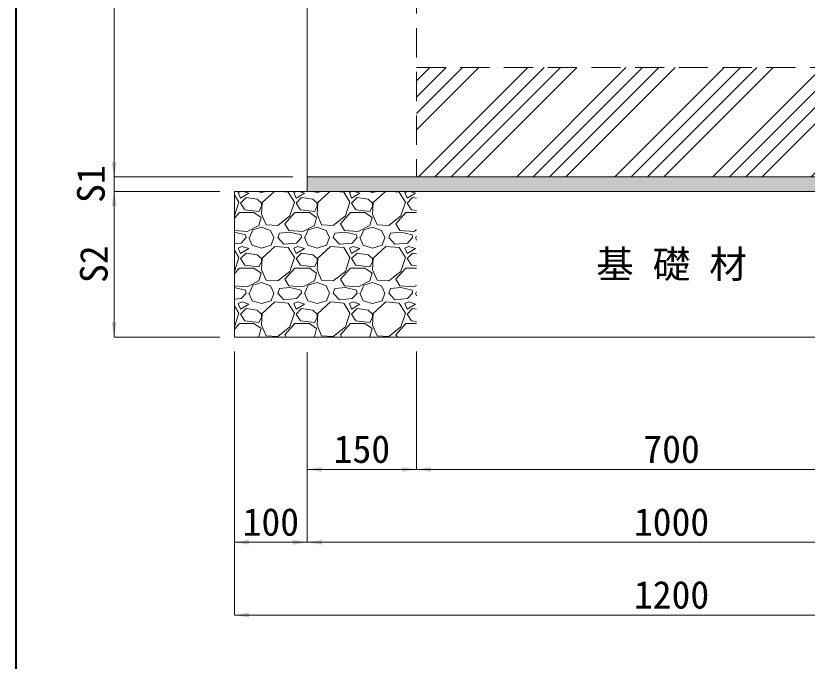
# Model space of a CAD drawing. Units: millimetres at full size. Extents: x 77366 to 106166, y -28085 to 6898.
# Drawn here: x 95666 to 96752, y -18294 to -17408 of the extents above; entities that cross this region are included whole.
import ezdxf
from ezdxf.enums import TextEntityAlignment as Align

# ---------------------------------------------------------------- set-up
doc = ezdxf.new("R2010")
doc.units = ezdxf.units.MM
doc.header["$LTSCALE"] = 50
doc.linetypes.add('USER2', pattern=[1.2, 0.8, -0.4])
for name, color, linetype, lineweight in [('ハッチング', 7, 'Continuous', 9), ('受枠', 3, 'USER2', 9), ('図枠', 7, 'Continuous', 5), ('基礎', 7, 'Continuous', 5), ('寸法線', 7, 'Continuous', 13), ('本体', 2, 'Continuous', 20)]:
    doc.layers.add(name, color=color, linetype=linetype, lineweight=lineweight)
doc.layers.add('モルタル', color=7, linetype='Continuous')
doc.layers.add('文字', color=7, linetype='Continuous')
doc.styles.add('ＭＳ ゴシック', font='')
doc.styles.get('ＭＳ ゴシック').set_extended_font_data('MS Gothic')

# ---------------------------------------------------------------- blocks, each defined once
blk = doc.blocks.new('filled_arrow')
at = {"color": 0, "linetype": 'Continuous', "lineweight": -2}
blk.add_solid([(7.5, 1.25), (0, 0), (7.5, -1.25)], dxfattribs=at)

msp = doc.modelspace()

# ---------------------------------------------------------------- hatches: boundary and pattern name
at = {"layer": 'ハッチング'}
h = msp.add_hatch(dxfattribs=at)
h.set_pattern_fill('USER', color=256, style=0, pattern_type=2)
h.set_pattern_definition([(45, (17075, -20395.69), (-67.35192, 67.35192), []), (45, (17097.45, -20395.69), (-67.35192, 67.35192), []), (45, (17119.9, -20395.69), (-67.35192, 67.35192), []), (45, (17142.35, -20395.69), (-67.35192, 67.35192), [])])
h.paths.add_polyline_path([(96215.8, -17479.22), (96215.8, -17629.22), (96915.8, -17629.22), (96915.8, -17479.22)])
at = {"layer": 'モルタル'}
msp.add_hatch(color=256, dxfattribs=at).paths.add_polyline_path([(97065.8, -17649.22), (97065.8, -17629.22), (96065.8, -17629.22), (96065.8, -17649.22)])

# ---------------------------------------------------------------- linework, layer by layer
at = {"layer": '受枠', "linetype": 'Continuous', "lineweight": 20}
msp.add_line((95965.8, -17649.22), (95965.8, -17849.22), dxfattribs=at)
at = {"layer": '図枠', "lineweight": 40}
msp.add_line((95665.8, -15405.36), (95665.8, -20945.36), dxfattribs=at)
at = {"layer": '基礎', "color": 3, "lineweight": 20}
for p, q in [((95965.8, -17649.22), (97165.8, -17649.22)), ((95965.8, -17849.22), (97165.8, -17849.22))]:
    msp.add_line(p, q, dxfattribs=at)
at = {"layer": '基礎'}
for p, q in [((95975.11, -17649.22), (95971.15, -17650.92)), ((95985.62, -17651.69), (95978.24, -17649.22)), ((95997.37, -17649.22), (96003.15, -17650.92)), ((96003.15, -17650.92), (96008.93, -17649.22)), ((96020.8, -17649.22), (96003.91, -17664.64)), ((96039.73, -17650.16), (96028.47, -17649.22)), ((96051.31, -17649.22), (96047.35, -17650.92)), ((96061.82, -17651.69), (96054.44, -17649.22)), ((96073.57, -17649.22), (96079.35, -17650.92)), ((96079.35, -17650.92), (96085.13, -17649.22)), ((96097, -17649.22), (96080.11, -17664.64)), ((96115.93, -17650.16), (96104.67, -17649.22)), ((96127.51, -17649.22), (96123.55, -17650.92)), ((96138.02, -17651.69), (96130.64, -17649.22)), ((96149.77, -17649.22), (96155.55, -17650.92)), ((96155.55, -17650.92), (96161.33, -17649.22)), ((96173.2, -17649.22), (96156.31, -17664.64)), ((96192.13, -17650.16), (96180.87, -17649.22)), ((96203.71, -17649.22), (96199.75, -17650.92)), ((96214.22, -17651.69), (96206.84, -17649.22)), ((95971.91, -17663.88), (95965.8, -17653.88)), ((95971.15, -17650.92), (95974.19, -17658.54)), ((95974.19, -17658.54), (95985.62, -17651.69)), ((95981.81, -17657.78), (95974.19, -17665.4)), ((95997.05, -17660.07), (95981.81, -17657.78)), ((96003.15, -17665.4), (95997.05, -17660.07)), ((96048.11, -17663.88), (96039.73, -17650.16)), ((96047.35, -17650.92), (96050.39, -17658.54)), ((96050.39, -17658.54), (96061.82, -17651.69)), ((96058.01, -17657.78), (96050.39, -17665.4)), ((96073.25, -17660.07), (96058.01, -17657.78)), ((96079.35, -17665.4), (96073.25, -17660.07)), ((96124.31, -17663.88), (96115.93, -17650.16)), ((96123.55, -17650.92), (96126.59, -17658.54)), ((96126.59, -17658.54), (96138.02, -17651.69)), ((96134.21, -17657.78), (96126.59, -17665.4)), ((96149.45, -17660.07), (96134.21, -17657.78)), ((96155.55, -17665.4), (96149.45, -17660.07)), ((96200.51, -17663.88), (96192.13, -17650.16)), ((96199.75, -17650.92), (96202.79, -17658.54)), ((96202.79, -17658.54), (96214.22, -17651.69)), ((96210.41, -17657.78), (96202.79, -17665.4)), ((96215.8, -17658.59), (96210.41, -17657.78)), ((95965.81, -17682.93), (95971.91, -17663.88)), ((95974.19, -17665.4), (95980.29, -17674.55)), ((95999.34, -17676.83), (96003.15, -17669.97)), ((96003.91, -17664.64), (96003.15, -17680.64)), ((96003.15, -17669.97), (96003.15, -17665.4)), ((96042.01, -17682.93), (96048.11, -17663.88)), ((96050.39, -17665.4), (96056.49, -17674.55)), ((96075.54, -17676.83), (96079.35, -17669.97)), ((96080.11, -17664.64), (96079.35, -17680.64)), ((96079.35, -17669.97), (96079.35, -17665.4)), ((96118.21, -17682.93), (96124.31, -17663.88)), ((96126.59, -17665.4), (96132.69, -17674.55)), ((96151.74, -17676.83), (96155.55, -17669.97)), ((96156.31, -17664.64), (96155.55, -17680.64)), ((96155.55, -17669.97), (96155.55, -17665.4)), ((96194.41, -17682.93), (96200.51, -17663.88)), ((96202.79, -17665.4), (96208.89, -17674.55)), ((95965.8, -17685.99), (95972.67, -17678.36)), ((95972.67, -17678.36), (95992.48, -17678.36)), ((95980.29, -17674.55), (95999.34, -17676.83)), ((95992.48, -17678.36), (96002.39, -17685.21)), ((96003.15, -17680.64), (96009.25, -17695.12)), ((96035.15, -17693.6), (96048.87, -17678.36)), ((96048.87, -17678.36), (96068.68, -17678.36)), ((96056.49, -17674.55), (96075.54, -17676.83)), ((96068.68, -17678.36), (96078.59, -17685.21)), ((96079.35, -17680.64), (96085.45, -17695.12)), ((96111.35, -17693.6), (96125.07, -17678.36)), ((96125.07, -17678.36), (96144.88, -17678.36)), ((96132.69, -17674.55), (96151.74, -17676.83)), ((96144.88, -17678.36), (96154.79, -17685.21)), ((96155.55, -17680.64), (96161.65, -17695.12)), ((96187.55, -17693.6), (96201.27, -17678.36)), ((96201.27, -17678.36), (96215.8, -17678.36)), ((96208.89, -17674.55), (96215.8, -17675.37)), ((95965.8, -17682.94), (95965.81, -17682.93)), ((96002.39, -17685.21), (95999.34, -17695.88)), ((96025.25, -17695.88), (96042.01, -17682.93)), ((96078.59, -17685.21), (96075.54, -17695.88)), ((96101.45, -17695.88), (96118.21, -17682.93)), ((96154.79, -17685.21), (96151.74, -17695.88)), ((96177.65, -17695.88), (96194.41, -17682.93)), ((95983.34, -17704.26), (95965.8, -17702.86)), ((95999.34, -17695.88), (95983.34, -17704.26)), ((95986.39, -17712.65), (95990.96, -17701.98)), ((95990.96, -17701.98), (96003.15, -17698.17)), ((96003.15, -17698.17), (96015.34, -17702.74)), ((96009.25, -17695.12), (96025.25, -17695.88)), ((96015.34, -17702.74), (96019.91, -17712.65)), ((96040.49, -17702.74), (96035.15, -17693.6)), ((96059.54, -17704.26), (96040.49, -17702.74)), ((96075.54, -17695.88), (96059.54, -17704.26)), ((96062.59, -17712.65), (96067.16, -17701.98)), ((96067.16, -17701.98), (96079.35, -17698.17)), ((96079.35, -17698.17), (96091.54, -17702.74)), ((96085.45, -17695.12), (96101.45, -17695.88)), ((96091.54, -17702.74), (96096.11, -17712.65)), ((96116.69, -17702.74), (96111.35, -17693.6)), ((96135.74, -17704.26), (96116.69, -17702.74)), ((96151.74, -17695.88), (96135.74, -17704.26)), ((96138.79, -17712.65), (96143.36, -17701.98)), ((96143.36, -17701.98), (96155.55, -17698.17)), ((96155.55, -17698.17), (96167.74, -17702.74)), ((96161.65, -17695.12), (96177.65, -17695.88)), ((96167.74, -17702.74), (96172.31, -17712.65)), ((96192.89, -17702.74), (96187.55, -17693.6)), ((96211.94, -17704.26), (96192.89, -17702.74)), ((96215.8, -17702.24), (96211.94, -17704.26)), ((95965.81, -17705.03), (95965.8, -17705.03)), ((95981.05, -17708.84), (95965.81, -17705.03)), ((95981.81, -17712.65), (95974.96, -17720.27)), ((95981.81, -17712.65), (95981.05, -17708.84)), ((95985.62, -17712.65), (95990.2, -17723.31)), ((96016.1, -17723.31), (96019.91, -17712.65)), ((96025.25, -17712.65), (96027.53, -17706.55)), ((96033.63, -17721.79), (96025.25, -17712.65)), ((96042.01, -17705.03), (96027.53, -17706.55)), ((96057.25, -17708.84), (96042.01, -17705.03)), ((96058.01, -17712.65), (96051.16, -17720.27)), ((96058.01, -17712.65), (96057.25, -17708.84)), ((96061.82, -17712.65), (96066.4, -17723.31)), ((96092.3, -17723.31), (96096.11, -17712.65)), ((96101.45, -17712.65), (96103.73, -17706.55)), ((96109.83, -17721.79), (96101.45, -17712.65)), ((96118.21, -17705.03), (96103.73, -17706.55)), ((96133.45, -17708.84), (96118.21, -17705.03)), ((96134.21, -17712.65), (96127.36, -17720.27)), ((96134.21, -17712.65), (96133.45, -17708.84)), ((96138.02, -17712.65), (96142.6, -17723.31)), ((96168.5, -17723.31), (96172.31, -17712.65)), ((96177.65, -17712.65), (96179.93, -17706.55)), ((96186.03, -17721.79), (96177.65, -17712.65)), ((96194.41, -17705.03), (96179.93, -17706.55)), ((96209.65, -17708.84), (96194.41, -17705.03)), ((96210.41, -17712.65), (96203.56, -17720.27)), ((96210.41, -17712.65), (96209.65, -17708.84)), ((96214.22, -17712.65), (96215.8, -17716.32)), ((96214.99, -17712.65), (96215.8, -17710.75)), ((95974.96, -17720.27), (95965.8, -17721.06)), ((95976.48, -17724.84), (95971.15, -17727.12)), ((95985.62, -17727.89), (95976.48, -17724.84)), ((95990.2, -17723.31), (96003.15, -17727.12)), ((96003.15, -17727.12), (96016.1, -17723.31)), ((96021.44, -17724.84), (96003.91, -17740.84)), ((96039.73, -17726.36), (96021.44, -17724.84)), ((96051.16, -17720.27), (96033.63, -17721.79)), ((96052.68, -17724.84), (96047.35, -17727.12)), ((96061.82, -17727.89), (96052.68, -17724.84)), ((96066.4, -17723.31), (96079.35, -17727.12)), ((96079.35, -17727.12), (96092.3, -17723.31)), ((96097.64, -17724.84), (96080.11, -17740.84)), ((96115.93, -17726.36), (96097.64, -17724.84)), ((96127.36, -17720.27), (96109.83, -17721.79)), ((96128.88, -17724.84), (96123.55, -17727.12)), ((96138.02, -17727.89), (96128.88, -17724.84)), ((96142.6, -17723.31), (96155.55, -17727.12)), ((96155.55, -17727.12), (96168.5, -17723.31)), ((96173.84, -17724.84), (96156.31, -17740.84)), ((96192.13, -17726.36), (96173.84, -17724.84)), ((96203.56, -17720.27), (96186.03, -17721.79)), ((96205.08, -17724.84), (96199.75, -17727.12)), ((96214.22, -17727.89), (96205.08, -17724.84)), ((95971.91, -17740.08), (95965.8, -17730.08)), ((95971.15, -17727.12), (95974.19, -17734.74)), ((95974.19, -17734.74), (95985.62, -17727.89)), ((95981.81, -17733.98), (95974.19, -17741.6)), ((95997.05, -17736.27), (95981.81, -17733.98)), ((96003.15, -17741.6), (95997.05, -17736.27)), ((96048.11, -17740.08), (96039.73, -17726.36)), ((96047.35, -17727.12), (96050.39, -17734.74)), ((96050.39, -17734.74), (96061.82, -17727.89)), ((96058.01, -17733.98), (96050.39, -17741.6)), ((96073.25, -17736.27), (96058.01, -17733.98)), ((96079.35, -17741.6), (96073.25, -17736.27)), ((96124.31, -17740.08), (96115.93, -17726.36)), ((96123.55, -17727.12), (96126.59, -17734.74)), ((96126.59, -17734.74), (96138.02, -17727.89)), ((96134.21, -17733.98), (96126.59, -17741.6)), ((96149.45, -17736.27), (96134.21, -17733.98)), ((96155.55, -17741.6), (96149.45, -17736.27)), ((96200.51, -17740.08), (96192.13, -17726.36)), ((96199.75, -17727.12), (96202.79, -17734.74)), ((96202.79, -17734.74), (96214.22, -17727.89)), ((96210.41, -17733.98), (96202.79, -17741.6)), ((96215.8, -17734.79), (96210.41, -17733.98)), ((95965.81, -17759.13), (95971.91, -17740.08)), ((95974.19, -17741.6), (95980.29, -17750.75)), ((95999.34, -17753.03), (96003.15, -17746.17)), ((96003.91, -17740.84), (96003.15, -17756.84)), ((96003.15, -17746.17), (96003.15, -17741.6)), ((96042.01, -17759.13), (96048.11, -17740.08)), ((96050.39, -17741.6), (96056.49, -17750.75)), ((96075.54, -17753.03), (96079.35, -17746.17)), ((96080.11, -17740.84), (96079.35, -17756.84)), ((96079.35, -17746.17), (96079.35, -17741.6)), ((96118.21, -17759.13), (96124.31, -17740.08)), ((96126.59, -17741.6), (96132.69, -17750.75)), ((96151.74, -17753.03), (96155.55, -17746.17)), ((96156.31, -17740.84), (96155.55, -17756.84)), ((96155.55, -17746.17), (96155.55, -17741.6)), ((96194.41, -17759.13), (96200.51, -17740.08)), ((96202.79, -17741.6), (96208.89, -17750.75)), ((95965.8, -17762.19), (95972.67, -17754.56)), ((95972.67, -17754.56), (95992.48, -17754.56)), ((95980.29, -17750.75), (95999.34, -17753.03)), ((95992.48, -17754.56), (96002.39, -17761.41)), ((96003.15, -17756.84), (96009.25, -17771.32)), ((96035.15, -17769.8), (96048.87, -17754.56)), ((96048.87, -17754.56), (96068.68, -17754.56)), ((96056.49, -17750.75), (96075.54, -17753.03)), ((96068.68, -17754.56), (96078.59, -17761.41)), ((96079.35, -17756.84), (96085.45, -17771.32)), ((96111.35, -17769.8), (96125.07, -17754.56)), ((96125.07, -17754.56), (96144.88, -17754.56)), ((96132.69, -17750.75), (96151.74, -17753.03)), ((96144.88, -17754.56), (96154.79, -17761.41)), ((96155.55, -17756.84), (96161.65, -17771.32)), ((96187.55, -17769.8), (96201.27, -17754.56)), ((96201.27, -17754.56), (96215.8, -17754.56)), ((96208.89, -17750.75), (96215.8, -17751.57)), ((95965.8, -17759.14), (95965.81, -17759.13)), ((96002.39, -17761.41), (95999.34, -17772.08)), ((96025.25, -17772.08), (96042.01, -17759.13)), ((96078.59, -17761.41), (96075.54, -17772.08)), ((96101.45, -17772.08), (96118.21, -17759.13)), ((96154.79, -17761.41), (96151.74, -17772.08)), ((96177.65, -17772.08), (96194.41, -17759.13)), ((95983.34, -17780.46), (95965.8, -17779.06)), ((95999.34, -17772.08), (95983.34, -17780.46)), ((95986.39, -17788.85), (95990.96, -17778.18)), ((95990.96, -17778.18), (96003.15, -17774.37)), ((96003.15, -17774.37), (96015.34, -17778.94)), ((96009.25, -17771.32), (96025.25, -17772.08)), ((96015.34, -17778.94), (96019.91, -17788.85)), ((96040.49, -17778.94), (96035.15, -17769.8)), ((96059.54, -17780.46), (96040.49, -17778.94)), ((96075.54, -17772.08), (96059.54, -17780.46)), ((96062.59, -17788.85), (96067.16, -17778.18)), ((96067.16, -17778.18), (96079.35, -17774.37)), ((96079.35, -17774.37), (96091.54, -17778.94)), ((96085.45, -17771.32), (96101.45, -17772.08)), ((96091.54, -17778.94), (96096.11, -17788.85)), ((96116.69, -17778.94), (96111.35, -17769.8)), ((96135.74, -17780.46), (96116.69, -17778.94)), ((96151.74, -17772.08), (96135.74, -17780.46)), ((96138.79, -17788.85), (96143.36, -17778.18)), ((96143.36, -17778.18), (96155.55, -17774.37)), ((96155.55, -17774.37), (96167.74, -17778.94)), ((96161.65, -17771.32), (96177.65, -17772.08)), ((96167.74, -17778.94), (96172.31, -17788.85)), ((96192.89, -17778.94), (96187.55, -17769.8)), ((96211.94, -17780.46), (96192.89, -17778.94)), ((96215.8, -17778.44), (96211.94, -17780.46)), ((95965.81, -17781.23), (95965.8, -17781.23)), ((95981.05, -17785.04), (95965.81, -17781.23)), ((95981.81, -17788.85), (95974.96, -17796.47)), ((95981.81, -17788.85), (95981.05, -17785.04)), ((95985.62, -17788.85), (95990.2, -17799.51)), ((96016.1, -17799.51), (96019.91, -17788.85)), ((96025.25, -17788.85), (96027.53, -17782.75)), ((96033.63, -17797.99), (96025.25, -17788.85)), ((96042.01, -17781.23), (96027.53, -17782.75)), ((96057.25, -17785.04), (96042.01, -17781.23)), ((96058.01, -17788.85), (96051.16, -17796.47)), ((96058.01, -17788.85), (96057.25, -17785.04)), ((96061.82, -17788.85), (96066.4, -17799.51)), ((96092.3, -17799.51), (96096.11, -17788.85)), ((96101.45, -17788.85), (96103.73, -17782.75)), ((96109.83, -17797.99), (96101.45, -17788.85)), ((96118.21, -17781.23), (96103.73, -17782.75)), ((96133.45, -17785.04), (96118.21, -17781.23)), ((96134.21, -17788.85), (96127.36, -17796.47)), ((96134.21, -17788.85), (96133.45, -17785.04)), ((96138.02, -17788.85), (96142.6, -17799.51)), ((96168.5, -17799.51), (96172.31, -17788.85)), ((96177.65, -17788.85), (96179.93, -17782.75)), ((96186.03, -17797.99), (96177.65, -17788.85)), ((96194.41, -17781.23), (96179.93, -17782.75)), ((96209.65, -17785.04), (96194.41, -17781.23)), ((96210.41, -17788.85), (96203.56, -17796.47)), ((96210.41, -17788.85), (96209.65, -17785.04)), ((96214.22, -17788.85), (96215.8, -17792.52)), ((96214.99, -17788.85), (96215.8, -17786.95)), ((95974.96, -17796.47), (95965.8, -17797.26)), ((95976.48, -17801.04), (95971.15, -17803.32)), ((95985.62, -17804.09), (95976.48, -17801.04)), ((95990.2, -17799.51), (96003.15, -17803.32)), ((96003.15, -17803.32), (96016.1, -17799.51)), ((96021.44, -17801.04), (96003.91, -17817.04)), ((96039.73, -17802.56), (96021.44, -17801.04)), ((96051.16, -17796.47), (96033.63, -17797.99)), ((96052.68, -17801.04), (96047.35, -17803.32)), ((96061.82, -17804.09), (96052.68, -17801.04)), ((96066.4, -17799.51), (96079.35, -17803.32)), ((96079.35, -17803.32), (96092.3, -17799.51)), ((96097.64, -17801.04), (96080.11, -17817.04)), ((96115.93, -17802.56), (96097.64, -17801.04)), ((96127.36, -17796.47), (96109.83, -17797.99)), ((96128.88, -17801.04), (96123.55, -17803.32)), ((96138.02, -17804.09), (96128.88, -17801.04)), ((96142.6, -17799.51), (96155.55, -17803.32)), ((96155.55, -17803.32), (96168.5, -17799.51)), ((96173.84, -17801.04), (96156.31, -17817.04)), ((96192.13, -17802.56), (96173.84, -17801.04)), ((96203.56, -17796.47), (96186.03, -17797.99)), ((96205.08, -17801.04), (96199.75, -17803.32)), ((96214.22, -17804.09), (96205.08, -17801.04)), ((95971.91, -17816.28), (95965.8, -17806.28)), ((95971.15, -17803.32), (95974.19, -17810.94)), ((95974.19, -17810.94), (95985.62, -17804.09)), ((95981.81, -17810.18), (95974.19, -17817.8)), ((95997.05, -17812.47), (95981.81, -17810.18)), ((96003.15, -17817.8), (95997.05, -17812.47)), ((96048.11, -17816.28), (96039.73, -17802.56)), ((96047.35, -17803.32), (96050.39, -17810.94)), ((96050.39, -17810.94), (96061.82, -17804.09)), ((96058.01, -17810.18), (96050.39, -17817.8)), ((96073.25, -17812.47), (96058.01, -17810.18)), ((96079.35, -17817.8), (96073.25, -17812.47)), ((96124.31, -17816.28), (96115.93, -17802.56)), ((96123.55, -17803.32), (96126.59, -17810.94)), ((96126.59, -17810.94), (96138.02, -17804.09)), ((96134.21, -17810.18), (96126.59, -17817.8)), ((96149.45, -17812.47), (96134.21, -17810.18)), ((96155.55, -17817.8), (96149.45, -17812.47)), ((96200.51, -17816.28), (96192.13, -17802.56)), ((96199.75, -17803.32), (96202.79, -17810.94)), ((96202.79, -17810.94), (96214.22, -17804.09)), ((96210.41, -17810.18), (96202.79, -17817.8)), ((96215.8, -17810.99), (96210.41, -17810.18)), ((95965.81, -17835.33), (95971.91, -17816.28)), ((95974.19, -17817.8), (95980.29, -17826.95)), ((95999.34, -17829.23), (96003.15, -17822.37)), ((96003.91, -17817.04), (96003.15, -17833.04)), ((96003.15, -17822.37), (96003.15, -17817.8)), ((96042.01, -17835.33), (96048.11, -17816.28)), ((96050.39, -17817.8), (96056.49, -17826.95)), ((96075.54, -17829.23), (96079.35, -17822.37)), ((96080.11, -17817.04), (96079.35, -17833.04)), ((96079.35, -17822.37), (96079.35, -17817.8)), ((96118.21, -17835.33), (96124.31, -17816.28)), ((96126.59, -17817.8), (96132.69, -17826.95)), ((96151.74, -17829.23), (96155.55, -17822.37)), ((96156.31, -17817.04), (96155.55, -17833.04)), ((96155.55, -17822.37), (96155.55, -17817.8)), ((96194.41, -17835.33), (96200.51, -17816.28)), ((96202.79, -17817.8), (96208.89, -17826.95)), ((95965.8, -17838.39), (95972.67, -17830.76)), ((95972.67, -17830.76), (95992.48, -17830.76)), ((95980.29, -17826.95), (95999.34, -17829.23)), ((95992.48, -17830.76), (96002.39, -17837.61)), ((96003.15, -17833.04), (96009.25, -17847.52)), ((96035.15, -17846), (96048.87, -17830.76)), ((96048.87, -17830.76), (96068.68, -17830.76)), ((96056.49, -17826.95), (96075.54, -17829.23)), ((96068.68, -17830.76), (96078.59, -17837.61)), ((96079.35, -17833.04), (96085.45, -17847.52)), ((96111.35, -17846), (96125.07, -17830.76)), ((96125.07, -17830.76), (96144.88, -17830.76)), ((96132.69, -17826.95), (96151.74, -17829.23)), ((96144.88, -17830.76), (96154.79, -17837.61)), ((96155.55, -17833.04), (96161.65, -17847.52)), ((96187.55, -17846), (96201.27, -17830.76)), ((96201.27, -17830.76), (96215.8, -17830.76)), ((96208.89, -17826.95), (96215.8, -17827.77)), ((95965.8, -17835.34), (95965.81, -17835.33)), ((96002.39, -17837.61), (95999.34, -17848.28)), ((96025.25, -17848.28), (96042.01, -17835.33)), ((96078.59, -17837.61), (96075.54, -17848.28)), ((96101.45, -17848.28), (96118.21, -17835.33)), ((96154.79, -17837.61), (96151.74, -17848.28)), ((96177.65, -17848.28), (96194.41, -17835.33)), ((95999.34, -17848.28), (95997.54, -17849.22)), ((96009.25, -17847.52), (96025.25, -17848.28)), ((96037.04, -17849.22), (96035.15, -17846)), ((96075.54, -17848.28), (96073.74, -17849.22)), ((96085.45, -17847.52), (96101.45, -17848.28)), ((96113.24, -17849.22), (96111.35, -17846)), ((96151.74, -17848.28), (96149.94, -17849.22)), ((96161.65, -17847.52), (96177.65, -17848.28)), ((96189.44, -17849.22), (96187.55, -17846))]:
    msp.add_line(p, q, dxfattribs=at)
at = {"layer": '寸法線'}
for p, q in [((95800.8, -17629.22), (95800.8, -16529.22)), ((95800.8, -17589.22), (95800.8, -17689.22)), ((96045.8, -17629.22), (95800.8, -17629.22)), ((96045.8, -17629.22), (95800.8, -17629.22)), ((95945.8, -17649.22), (95800.8, -17649.22)), ((95800.8, -17649.22), (95800.8, -17849.22)), ((95945.8, -17649.22), (95800.8, -17649.22)), ((95945.8, -17849.22), (95800.8, -17849.22)), ((95965.8, -17869.22), (95965.8, -18131.01)), ((95965.8, -17869.22), (95965.8, -18231.01)), ((96065.8, -17870.12), (96065.8, -18031.01)), ((96065.8, -17870.12), (96065.8, -18131.01)), ((96065.8, -17870.12), (96065.8, -18131.01)), ((96215.8, -17869.22), (96215.8, -18031.01)), ((96215.8, -17869.22), (96215.8, -18031.01)), ((96065.8, -18031.01), (96215.8, -18031.01)), ((96215.8, -18031.01), (96915.8, -18031.01)), ((96065.8, -18131.01), (95965.8, -18131.01)), ((96065.8, -18131.01), (97065.8, -18131.01)), ((95965.8, -18231.01), (97165.8, -18231.01))]:
    msp.add_line(p, q, dxfattribs=at)
at = {"layer": '本体'}
for p, q in [((96065.8, -16535.22), (96065.8, -17629.22)), ((96065.8, -17629.22), (97065.8, -17629.22)), ((96065.8, -17629.22), (96065.8, -17649.22)), ((96065.8, -17649.22), (97065.8, -17649.22))]:
    msp.add_line(p, q, dxfattribs=at)
at = {"layer": '本体', "linetype": 'USER2', "lineweight": 9}
for p, q in [((96215.8, -16585.22), (96215.8, -17629.22)), ((96215.8, -17479.22), (96915.8, -17479.22))]:
    msp.add_line(p, q, dxfattribs=at)

# ---------------------------------------------------------------- block references
at = {"layer": '寸法線', "xscale": 2.67, "yscale": 2.67}
for p, rotation in [((95800.8, -17629.22), 90), ((95800.8, -17629.22), 90), ((95800.8, -17649.22), 270), ((95800.8, -17649.22), 270), ((95800.8, -17849.22), 90), ((96215.8, -18031.01), 180), ((96065.8, -18131.01), 180)]:
    msp.add_blockref('filled_arrow', p, dxfattribs=dict(at, rotation=rotation))
for p in [(96065.8, -18031.01), (96215.8, -18031.01), (95965.8, -18131.01), (96065.8, -18131.01), (95965.8, -18231.01)]:
    msp.add_blockref('filled_arrow', p, dxfattribs=at)

# ---------------------------------------------------------------- texts
at = {"layer": '寸法線', "style": 'ＭＳ ゴシック'}
for s, p in [('S1', (95768.8, -17639.22)), ('S2', (95772.8, -17749.22))]:
    msp.add_text(s, height=37.98, rotation=90, dxfattribs=at).set_placement(p, align=Align.MIDDLE_CENTER)
for s, p in [('150', (96140.8, -18003.01)), ('700', (96565.8, -18003.01)), ('100', (96015.8, -18103.01)), ('1000', (96565.8, -18103.01)), ('1200', (96565.8, -18203.01))]:
    msp.add_text(s, height=37.98, dxfattribs=at).set_placement(p, align=Align.MIDDLE_CENTER)
at = {"layer": '文字', "style": 'ＭＳ ゴシック'}
msp.add_text('基 礎 材', height=37.98, dxfattribs=at).set_placement((96565.8, -17749.22), align=Align.MIDDLE_CENTER)

doc.saveas('drawing.dxf')
